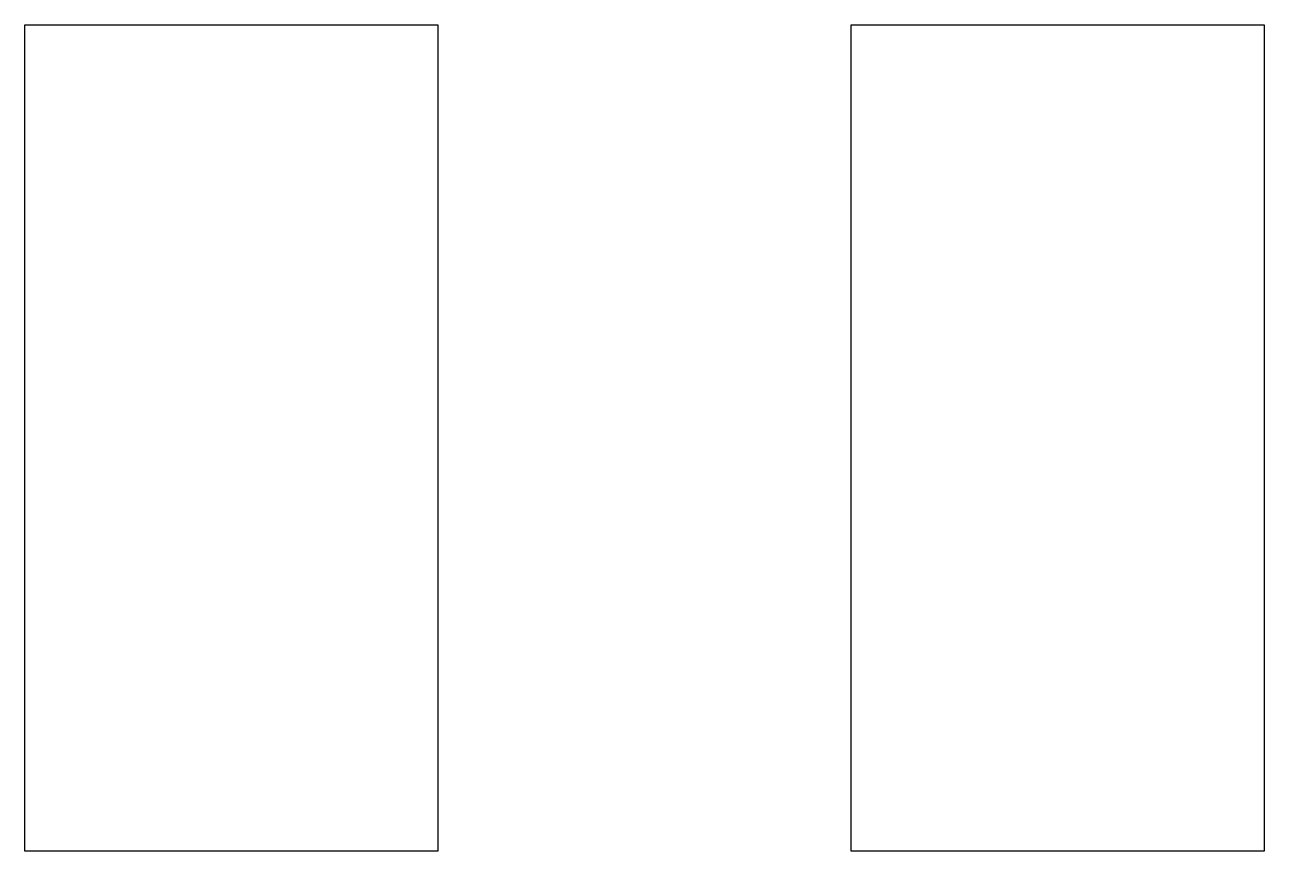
# Model space of a CAD drawing. Extents: x 10 to 40, y 10 to 30.
import ezdxf

# ---------------------------------------------------------------- set-up
doc = ezdxf.new("R2010")
doc.units = 0
doc.layers.get('0').update_dxf_attribs({"lineweight": 25, "true_color": 0xffffff})

msp = doc.modelspace()

# ---------------------------------------------------------------- linework, layer by layer
for p, q in [((10, 30), (20, 30)), ((10, 10), (10, 30)), ((20, 30), (20, 10)), ((20, 10), (10, 10))]:
    msp.add_line(p, q)
at = {"flags": 128}
msp.add_lwpolyline([(30, 30), (40, 30), (40, 10), (30, 10)], close=True, dxfattribs=at)

doc.saveas('drawing.dxf')
